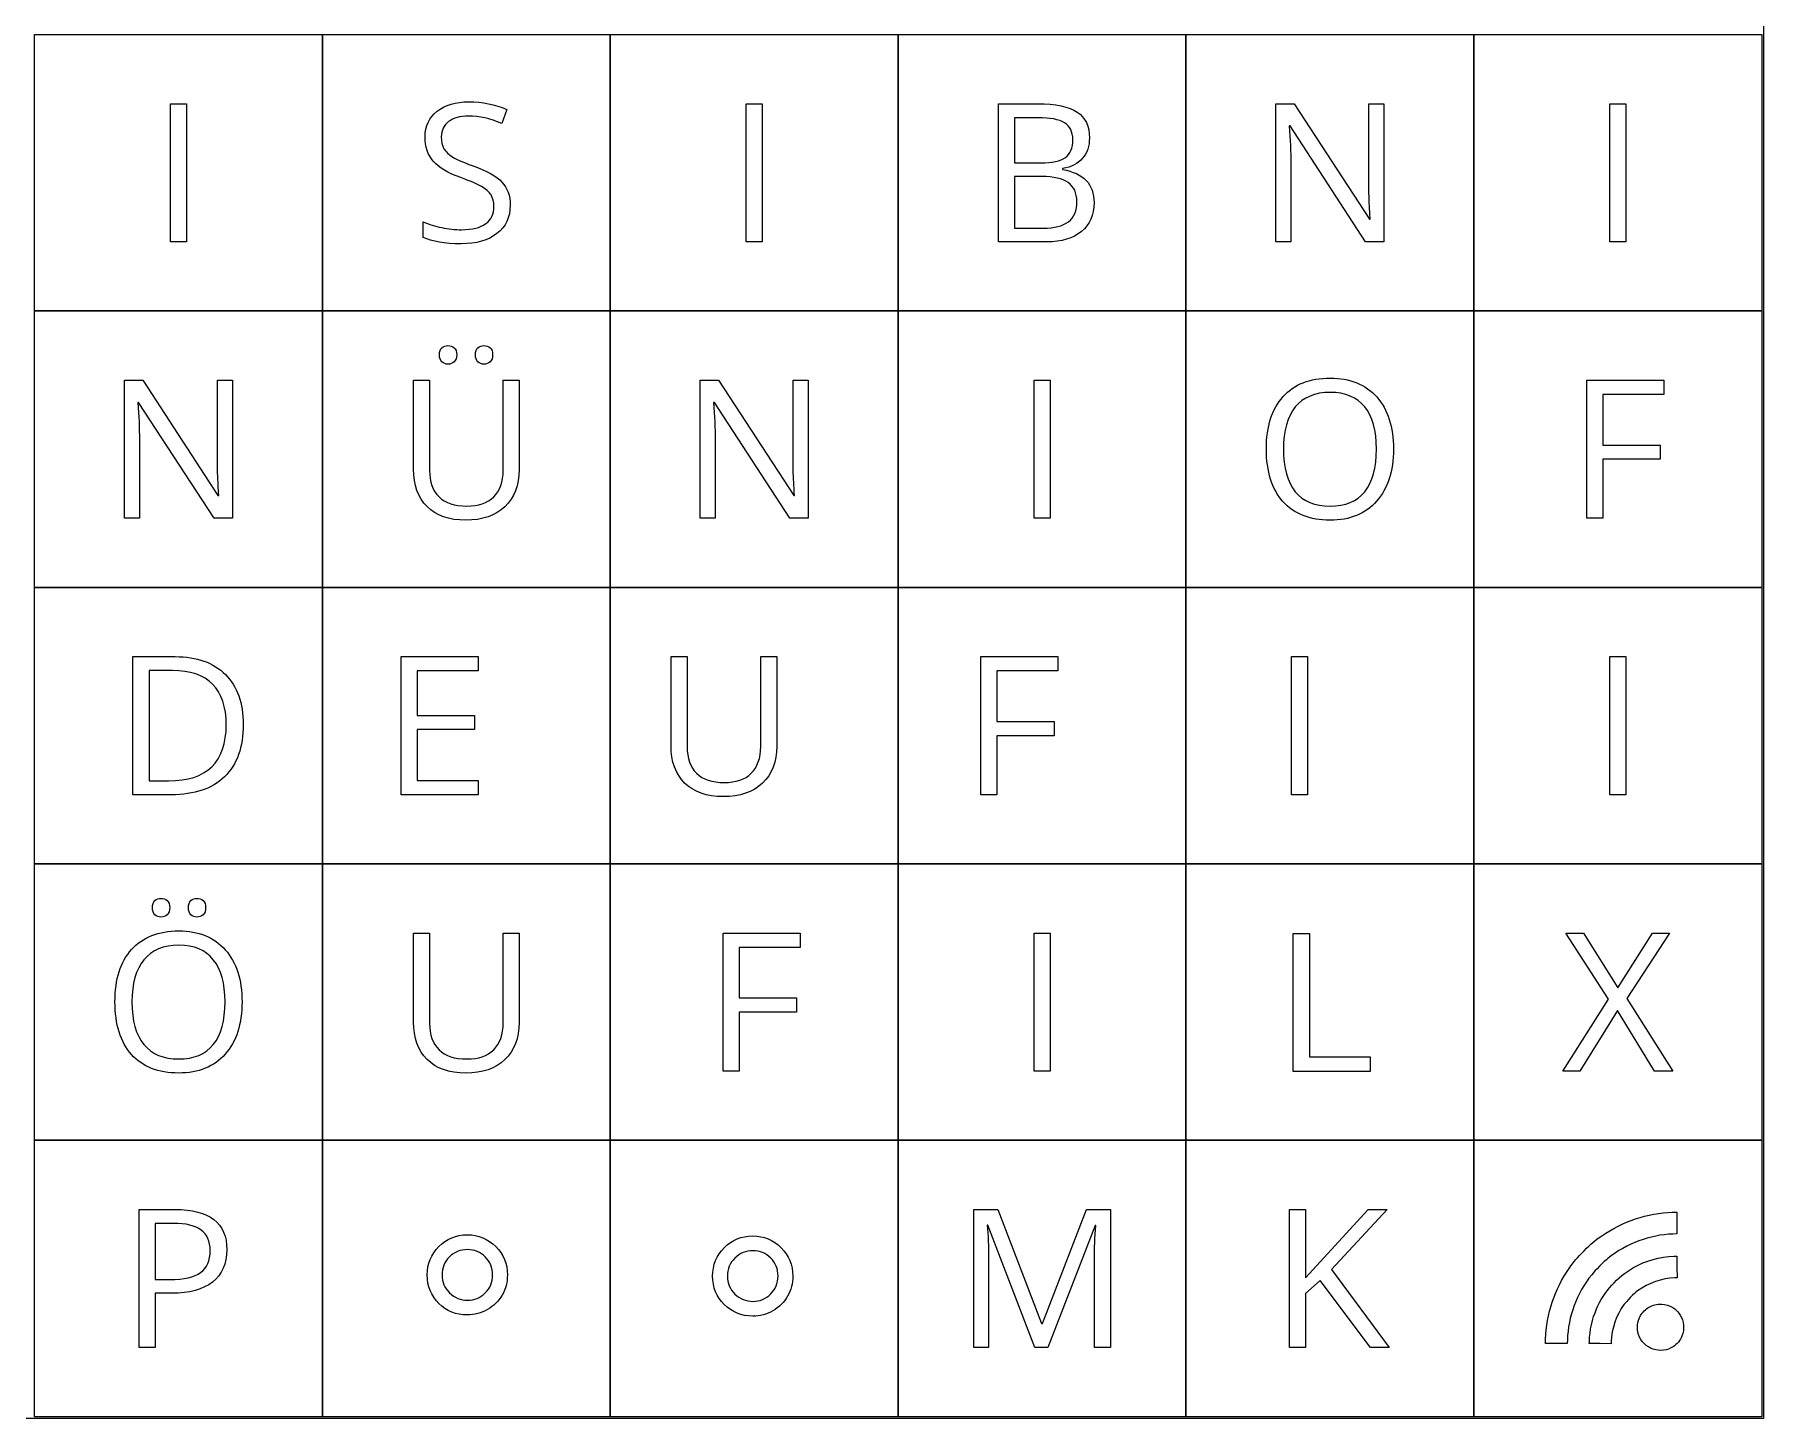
# Model space of a CAD drawing. Header units: millimetres. Extents: x 0 to 183, y 0 to 176.
# Drawn here: x 83.4 to 183.5, y 0 to 80.1 of the extents above; entities that cross this region are included whole.
import ezdxf

# ---------------------------------------------------------------- set-up
doc = ezdxf.new("R2010")
doc.units = ezdxf.units.MM
doc.layers.get('0').update_dxf_attribs({"linetype": 'CONTINUOUS'})

msp = doc.modelspace()

# ---------------------------------------------------------------- linework, layer by layer
at = {"color": 7}
for points in [[(0, 176.2), (183.460006, 176.2), (183.460006, 0.009995), (0, 0.009995)], [(91.268034, 68.106133), (91.268034, 76.098687), (92.197452, 76.098687), (92.197452, 68.106133)], [(124.588027, 68.106133), (124.588027, 76.098687), (125.517447, 76.098687), (125.517447, 68.106133)], [(174.568035, 68.106133), (174.568035, 76.098687), (175.497456, 76.098687), (175.497456, 68.106133)], [(110.926787, 70.232743)], [(106.834609, 61.570186)], [(108.9176, 61.570186)], [(141.248014, 52.107049), (141.248014, 60.0996), (142.177434, 60.0996), (142.177434, 52.107049)], [(174.16893, 52.107049), (173.239509, 52.107049), (173.239509, 60.0996), (177.695257, 60.0996), (177.695257, 59.274106), (174.16893, 59.274106), (174.16893, 56.349333), (177.482037, 56.349333), (177.482037, 55.523838), (174.16893, 55.523838)], [(155.677425, 56.114258)], [(162.046682, 56.114258)], [(109.075831, 36.107954), (104.620086, 36.107954), (104.620086, 44.100505), (109.075831, 44.100505), (109.075831, 43.275011), (105.549504, 43.275011), (105.549504, 40.700118), (108.862614, 40.700118), (108.862614, 39.880089), (105.549504, 39.880089), (105.549504, 36.938917), (109.075831, 36.938917)], [(139.093654, 36.107954), (138.164237, 36.107954), (138.164237, 44.100505), (142.619981, 44.100505), (142.619981, 43.275011), (139.093654, 43.275011), (139.093654, 40.35024), (142.406764, 40.35024), (142.406764, 39.524743), (139.093654, 39.524743)], [(156.152744, 36.107954), (156.152744, 44.100505), (157.082165, 44.100505), (157.082165, 36.107954)], [(174.568035, 36.107954), (174.568035, 44.100505), (175.497456, 44.100505), (175.497456, 36.107954)], [(94.492016, 40.147967)], [(95.476105, 40.180767)], [(90.2238, 29.571989)], [(92.306796, 29.571989)], [(124.188924, 20.108851), (123.259506, 20.108851), (123.259506, 28.101405), (127.715251, 28.101405), (127.715251, 27.275908), (124.188924, 27.275908), (124.188924, 24.351135), (127.502034, 24.351135), (127.502034, 23.52564), (124.188924, 23.52564)], [(141.248014, 20.108851), (141.248014, 28.101405), (142.177434, 28.101405), (142.177434, 20.108851)], [(156.251968, 20.091992), (156.251968, 28.084999), (157.181389, 28.084999), (157.181389, 20.933935), (160.707716, 20.933935), (160.707716, 20.091992)], [(178.217372, 20.108851), (177.162209, 20.108851), (175.013609, 23.624044), (172.826741, 20.108851), (171.842647, 20.108851), (174.499696, 24.285534), (172.023064, 28.101405), (173.050893, 28.101405), (175.03548, 24.936092), (177.036463, 28.101405), (178.026023, 28.101405), (175.549391, 24.318337)], [(89.037427, 24.116063)], [(95.406681, 24.116063)], [(161.806128, 4.109748), (160.712692, 4.109748), (157.798691, 7.985756), (156.962213, 7.242261), (156.962213, 4.109748), (156.032793, 4.109748), (156.032793, 12.102303), (156.962213, 12.102303), (156.962213, 8.138826), (160.586949, 12.102303), (161.685848, 12.102303), (158.47115, 8.630845)], [(94.526468, 9.773419)], [(106.125366, 8.313548)], [(106.982009, 8.313548)], [(122.645156, 8.245286)], [(123.501799, 8.245286)], [(178.238806, 4.160797)]]:
    msp.add_lwpolyline(points, close=True, dxfattribs=at)
at = {"color": 1}
for points in [[(83.4, 80.105471), (100.060001, 80.105471), (100.060001, 64.106384), (83.4, 64.106384)], [(100.060001, 80.105471), (116.720001, 80.105471), (116.720001, 64.106384), (100.060001, 64.106384)], [(116.719998, 80.105471), (133.379996, 80.105471), (133.379996, 64.106384), (116.719998, 64.106384)], [(133.380004, 80.105471), (150.040004, 80.105471), (150.040004, 64.106384), (133.380004, 64.106384)], [(150.039999, 80.105471), (166.699999, 80.105471), (166.699999, 64.106384), (150.039999, 64.106384)], [(166.699996, 80.105471), (183.359997, 80.105471), (183.359997, 64.106384), (166.699996, 64.106384)], [(83.4, 64.10639), (100.060001, 64.10639), (100.060001, 48.107303), (83.4, 48.107303)], [(100.060001, 64.10639), (116.720001, 64.10639), (116.720001, 48.107303), (100.060001, 48.107303)], [(116.719998, 64.10639), (133.379996, 64.10639), (133.379996, 48.107303), (116.719998, 48.107303)], [(133.380004, 64.10639), (150.040004, 64.10639), (150.040004, 48.107303), (133.380004, 48.107303)], [(150.039999, 64.10639), (166.699999, 64.10639), (166.699999, 48.107303), (150.039999, 48.107303)], [(166.699996, 64.10639), (183.359997, 64.10639), (183.359997, 48.107303), (166.699996, 48.107303)], [(83.4, 48.107308), (100.060001, 48.107308), (100.060001, 32.108218), (83.4, 32.108218)], [(100.060001, 48.107308), (116.720001, 48.107308), (116.720001, 32.108218), (100.060001, 32.108218)], [(116.719998, 48.107308), (133.379996, 48.107308), (133.379996, 32.108218), (116.719998, 32.108218)], [(133.380004, 48.107308), (150.040004, 48.107308), (150.040004, 32.108218), (133.380004, 32.108218)], [(150.039999, 48.107308), (166.699999, 48.107308), (166.699999, 32.108218), (150.039999, 32.108218)], [(166.699996, 48.107308), (183.359997, 48.107308), (183.359997, 32.108218), (166.699996, 32.108218)], [(83.4, 32.108213), (100.060001, 32.108213), (100.060001, 16.109126), (83.4, 16.109126)], [(100.060001, 32.108213), (116.720001, 32.108213), (116.720001, 16.109126), (100.060001, 16.109126)], [(116.719998, 32.108213), (133.379996, 32.108213), (133.379996, 16.109126), (116.719998, 16.109126)], [(133.380004, 32.108213), (150.040004, 32.108213), (150.040004, 16.109126), (133.380004, 16.109126)], [(150.039999, 32.108213), (166.699999, 32.108213), (166.699999, 16.109126), (150.039999, 16.109126)], [(166.699996, 32.108213), (183.359997, 32.108213), (183.359997, 16.109126), (166.699996, 16.109126)], [(83.4, 16.109131), (100.060001, 16.109131), (100.060001, 0.110042), (83.4, 0.110042)], [(100.060001, 16.109131), (116.720001, 16.109131), (116.720001, 0.110042), (100.060001, 0.110042)], [(116.719998, 16.109131), (133.379996, 16.109131), (133.379996, 0.110042), (116.719998, 0.110042)], [(133.380004, 16.109131), (150.040004, 16.109131), (150.040004, 0.110042), (133.380004, 0.110042)], [(150.039999, 16.109131), (166.699999, 16.109131), (166.699999, 0.110042), (150.039999, 0.110042)], [(166.699996, 16.109131), (183.359997, 16.109131), (183.359997, 0.110042), (166.699996, 0.110042)]]:
    msp.add_lwpolyline(points, close=True, dxfattribs=at)
at = {"color": 7}
for points in [[(139.181425, 76.098687), (141.439366, 76.098687)], [(141.969681, 68.106133), (139.181425, 68.106133), (139.181425, 76.098687)], [(156.106601, 72.649095), (156.106601, 68.106133), (155.248253, 68.106133), (155.248253, 76.098687), (156.29795, 76.098687), (160.655286, 69.41818), (160.699024, 69.41818)], [(160.622483, 71.51199), (160.622483, 76.098687), (161.491763, 76.098687), (161.491763, 68.106133)], [(110.7245, 75.776142), (110.434739, 74.967049)], [(141.477638, 75.295058), (140.110842, 75.295058), (140.110842, 72.676432)], [(161.491763, 68.106133), (160.431133, 68.106133), (156.062863, 74.813974), (156.019124, 74.813974)], [(140.110842, 72.676432), (141.64165, 72.676432)], [(142.899101, 72.34842), (142.899101, 72.293751)], [(140.110842, 71.889204), (140.110842, 68.89883), (141.778331, 68.89883)], [(141.70179, 71.889204), (140.110842, 71.889204)], [(105.896989, 68.363075), (105.896989, 69.259642)], [(89.466597, 56.65001), (89.466597, 52.107049), (88.608252, 52.107049), (88.608252, 60.0996), (89.657949, 60.0996), (94.015287, 53.419096), (94.059026, 53.419096)], [(93.982484, 55.512903), (93.982484, 60.0996), (94.851765, 60.0996), (94.851765, 52.107049)], [(105.331136, 54.949817), (105.331136, 60.0996), (106.260556, 60.0996), (106.260556, 54.884216)], [(110.519483, 54.895148), (110.519483, 60.0996), (111.4489, 60.0996)], [(111.4489, 60.0996), (111.4489, 54.927949)], [(122.786595, 56.65001), (122.786595, 52.107049), (121.92825, 52.107049), (121.92825, 60.0996), (122.977947, 60.0996), (127.335283, 53.419096), (127.379018, 53.419096)], [(127.30248, 55.512903), (127.30248, 60.0996), (128.17176, 60.0996), (128.17176, 52.107049)], [(94.851765, 52.107049), (93.791132, 52.107049), (89.422862, 58.81489), (89.379123, 58.81489)], [(128.17176, 52.107049), (127.111128, 52.107049), (122.742857, 58.81489), (122.699121, 58.81489)], [(91.310121, 36.107954), (89.095916, 36.107954), (89.095916, 44.100506), (91.545209, 44.100506)], [(120.235866, 38.950722), (120.235866, 44.100506), (121.165287, 44.100506), (121.165287, 38.885118)], [(125.424213, 38.896053), (125.424213, 44.100506), (126.353631, 44.100505)], [(126.353631, 44.100505), (126.353631, 38.928854)], [(91.375725, 43.296879), (90.025334, 43.296879), (90.025334, 36.911583), (91.157039, 36.911583)], [(105.331136, 22.951619), (105.331136, 28.101405), (106.260556, 28.101405), (106.260556, 22.886018)], [(110.519483, 22.896951), (110.519483, 28.101405), (111.4489, 28.101405)], [(111.4489, 28.101405), (111.4489, 22.929751)], [(91.328171, 7.253196), (90.387818, 7.253196), (90.387818, 4.109748), (89.458398, 4.109748), (89.458398, 12.102303), (91.530456, 12.102303)], [(138.612838, 9.193931), (138.612838, 4.109748), (137.754492, 4.109748), (137.754492, 12.102303), (139.154088, 12.102303), (141.685388, 5.509264), (141.729124, 5.509264), (144.282295, 12.102303), (145.670958, 12.102303), (145.670958, 4.109748), (144.74154, 4.109748), (144.74154, 9.259532)], [(91.42658, 11.298673), (90.387818, 11.298673), (90.387818, 8.051357)], [(141.291752, 4.109748), (138.580032, 11.194803), (138.536296, 11.194803)], [(144.818076, 11.183868), (144.774341, 11.183868), (142.040756, 4.109748), (141.291752, 4.109748)], [(178.184379, 11.940486), (178.455399, 11.947048), (178.453283, 11.315993), (178.451166, 10.684938), (178.225913, 10.678323)], [(178.275501, 9.404148), (178.451333, 9.408857), (178.455249, 8.778191), (178.459164, 8.147525), (178.335546, 8.143636)], [(90.387818, 8.051357), (91.224293, 8.051357)], [(171.477628, 4.340724), (170.846589, 4.339401), (170.853124, 4.609818)], [(172.115041, 4.567371), (172.108426, 4.342031), (171.477628, 4.340724)], [(174.014625, 4.338052), (173.383265, 4.341544), (173.386599, 4.481482)], [(174.649948, 4.458173), (174.645979, 4.334615), (174.014622, 4.338107), (174.014625, 4.338052)]]:
    msp.add_lwpolyline(points, dxfattribs=at)
for points in [[(106.695195, 75.666805), (107.158084, 76.031262), (107.770407, 76.21349), (108.532165, 76.21349)], [(108.532165, 76.21349), (109.326729, 76.21349), (110.057507, 76.067707), (110.7245, 75.776142)], [(141.439366, 76.098687), (142.499997, 76.098687), (143.267224, 75.940148), (143.741045, 75.62307)], [(106.000865, 74.196219), (106.000865, 74.812152), (106.232308, 75.302347), (106.695195, 75.666805)], [(107.356722, 75.06545), (107.079719, 74.854065), (106.941218, 74.560678), (106.941218, 74.185287)], [(108.510298, 75.382529), (108.018252, 75.382529), (107.633727, 75.276836), (107.356722, 75.06545)], [(110.434739, 74.967049), (109.775036, 75.244036), (109.133555, 75.382529), (108.510298, 75.382529)], [(143.008445, 74.99438), (142.687703, 75.194832), (142.177434, 75.295058), (141.477638, 75.295058)], [(143.741045, 75.62307), (144.214866, 75.305993), (144.451776, 74.804864), (144.451776, 74.119683)], [(106.476509, 72.769369), (106.159413, 73.133826), (106.000865, 73.609442), (106.000865, 74.196219)], [(106.941218, 74.185287), (106.941218, 73.908298), (106.992245, 73.680511), (107.0943, 73.501926)], [(143.489556, 74.026748), (143.489556, 74.475028), (143.329186, 74.797572), (143.008445, 74.99438)], [(144.451776, 74.119683), (144.451776, 73.645889), (144.318742, 73.254096), (144.052674, 72.944306)], [(156.019124, 74.813974), (156.077442, 74.026747), (156.106601, 73.30512), (156.106601, 72.649095)], [(107.0943, 73.501926), (107.196352, 73.326987), (107.367656, 73.164804), (107.608214, 73.015376)], [(143.05765, 72.982576), (143.345587, 73.190316), (143.489556, 73.538373), (143.489556, 74.026748)], [(108.072923, 71.8236), (107.329387, 72.089654), (106.797249, 72.404911), (106.476509, 72.769369)], [(107.608214, 73.015376), (107.852414, 72.869594), (108.224182, 72.707411), (108.723517, 72.528826)], [(108.723517, 72.528826), (109.561816, 72.22997), (110.137691, 71.909247), (110.451143, 71.566658)], [(141.64165, 72.676432), (142.297711, 72.676432), (142.769711, 72.77848), (143.05765, 72.982576)], [(144.052674, 72.944306), (143.790249, 72.638162), (143.405725, 72.439533), (142.899101, 72.34842)], [(142.899101, 72.293751), (144.112812, 72.086011), (144.719667, 71.448211), (144.719667, 70.380351)], [(109.259299, 71.315185), (109.00052, 71.464611), (108.605062, 71.634083), (108.072923, 71.8236)], [(109.81695, 70.823166), (109.707607, 71.001749), (109.521723, 71.165755), (109.259299, 71.315185)], [(110.451143, 71.566658), (110.768239, 71.224067), (110.926787, 70.779428), (110.926787, 70.232743)], [(143.221662, 71.539324), (142.889988, 71.772577), (142.383364, 71.889204), (141.70179, 71.889204)], [(143.724646, 70.445952), (143.724646, 70.941613), (143.556985, 71.306071), (143.221662, 71.539324)], [(160.649819, 70.363949), (160.624307, 70.899701), (160.615194, 71.282381), (160.622483, 71.51199)], [(109.516254, 69.161238), (109.829708, 69.398136), (109.986434, 69.726147), (109.986434, 70.145274)], [(109.986434, 70.145274), (109.986434, 70.422263), (109.92994, 70.648227), (109.81695, 70.823166)], [(110.926787, 70.232743), (110.926787, 69.529341), (110.671652, 68.980833), (110.161382, 68.587219)], [(143.232598, 69.270577), (143.56063, 69.522053), (143.724646, 69.913845), (143.724646, 70.445952)], [(144.719667, 70.380351), (144.719667, 69.666013), (144.47729, 69.108393), (143.992537, 68.707491)], [(160.699024, 69.41818), (160.691739, 69.516584), (160.675338, 69.831841), (160.649819, 70.363949)], [(105.896989, 69.259642), (106.225018, 69.121149), (106.582206, 69.011811), (106.968552, 68.93163)], [(108.116658, 68.811361), (108.736272, 68.811361), (109.202804, 68.927987), (109.516254, 69.161238)], [(141.778331, 68.89883), (142.423456, 68.89883), (142.908211, 69.022746), (143.232598, 69.270577)], [(108.083855, 67.996796), (107.136213, 67.996796), (106.407258, 68.118889), (105.896989, 68.363075)], [(106.968552, 68.93163), (107.3549, 68.851451), (107.737602, 68.811361), (108.116658, 68.811361)], [(110.161382, 68.587219), (109.651112, 68.193604), (108.958603, 67.996796), (108.083855, 67.996796)], [(143.992537, 68.707491), (143.511425, 68.306586), (142.83714, 68.106133), (141.969681, 68.106133)], [(106.976754, 61.980203), (107.075163, 62.064027), (107.191796, 62.105938), (107.326652, 62.105938)], [(107.326652, 62.105938), (107.465155, 62.105938), (107.58361, 62.064027), (107.682019, 61.980203)], [(109.059747, 61.980203), (109.158156, 62.064027), (109.274789, 62.105938), (109.409645, 62.105938)], [(109.409645, 62.105938), (109.544504, 62.105938), (109.661137, 62.064027), (109.759546, 61.980203)], [(106.834609, 61.570186), (106.834609, 61.759704), (106.881991, 61.896376), (106.976754, 61.980203)], [(106.976754, 61.160175), (106.881991, 61.251287), (106.834609, 61.387957), (106.834609, 61.570186)], [(107.326652, 61.028968), (107.191796, 61.028968), (107.075163, 61.072703), (106.976754, 61.160175)], [(107.682019, 61.160175), (107.58361, 61.072703), (107.465155, 61.028968), (107.326652, 61.028968)], [(107.682019, 61.980203), (107.784073, 61.896376), (107.835099, 61.759704), (107.835099, 61.570186)], [(107.835099, 61.570186), (107.835099, 61.387957), (107.784073, 61.251287), (107.682019, 61.160175)], [(108.9176, 61.570186), (108.9176, 61.759704), (108.964982, 61.896376), (109.059747, 61.980203)], [(109.059747, 61.160175), (108.964982, 61.251287), (108.9176, 61.387957), (108.9176, 61.570186)], [(109.409645, 61.028968), (109.274789, 61.028968), (109.158156, 61.072703), (109.059747, 61.160175)], [(109.759546, 61.160175), (109.661137, 61.072703), (109.544504, 61.028968), (109.409645, 61.028968)], [(109.759546, 61.980203), (109.8616, 61.896376), (109.912626, 61.759704), (109.912626, 61.570186)], [(109.912626, 61.570186), (109.912626, 61.387957), (109.8616, 61.251287), (109.759546, 61.160175)], [(155.655558, 59.148368), (156.297038, 59.86635), (157.208233, 60.225341), (158.389143, 60.225341)], [(158.389143, 60.225341), (159.537251, 60.225341), (160.433867, 59.860883), (161.078992, 59.131966)], [(154.693334, 56.125194), (154.693334, 57.426307), (155.014075, 58.434032), (155.655558, 59.148368)], [(158.389143, 59.394375), (157.503462, 59.394375), (156.829178, 59.113743), (156.366289, 58.552481)], [(160.384659, 58.557945), (159.936353, 59.115565), (159.271181, 59.394375), (158.389143, 59.394375)], [(161.078992, 59.131966), (161.724119, 58.403051), (162.046682, 57.397149), (162.046682, 56.114258)], [(89.379123, 58.81489), (89.437439, 58.027661), (89.466597, 57.306034), (89.466597, 56.65001)], [(122.699121, 58.81489), (122.757437, 58.027661), (122.786595, 57.306034), (122.786595, 56.65001)], [(156.366289, 58.552481), (155.907047, 57.994859), (155.677425, 57.182118), (155.677425, 56.114258)], [(161.062593, 56.114258), (161.062593, 57.189407), (160.836615, 58.003969), (160.384659, 58.557945)], [(155.650091, 53.074683), (155.012253, 53.796309), (154.693334, 54.813146), (154.693334, 56.125194)], [(155.677425, 56.114258), (155.677425, 55.03182), (155.907047, 54.209968), (156.366289, 53.648704)], [(160.384659, 53.648704), (160.836615, 54.206324), (161.062593, 55.028176), (161.062593, 56.114258)], [(162.046682, 56.114258), (162.046682, 54.835012), (161.722297, 53.829109), (161.073526, 53.09655)], [(94.009819, 54.36486), (93.984306, 54.900615), (93.975194, 55.283296), (93.982484, 55.512903)], [(127.329816, 54.36486), (127.304302, 54.900615), (127.295189, 55.283296), (127.30248, 55.512903)], [(94.059026, 53.419096), (94.051741, 53.517498), (94.035338, 53.832753), (94.009819, 54.36486)], [(106.118409, 52.784937), (105.59356, 53.309758), (105.331136, 54.031384), (105.331136, 54.949817)], [(106.260556, 54.884216), (106.260556, 54.217258), (106.442794, 53.705194), (106.80727, 53.348024)], [(109.972763, 53.348024), (110.337243, 53.70884), (110.519483, 54.224548), (110.519483, 54.895148)], [(111.4489, 54.927949), (111.4489, 54.016805), (111.173719, 53.300646), (110.623358, 52.779471)], [(127.379018, 53.419096), (127.371733, 53.517498), (127.355333, 53.832753), (127.329816, 54.36486)], [(106.80727, 53.348024), (107.171749, 52.990857), (107.707533, 52.812274), (108.414622, 52.812274)], [(108.414622, 52.812274), (109.088907, 52.812274), (109.608288, 52.990857), (109.972763, 53.348024)], [(158.37821, 51.997712), (157.200945, 51.997712), (156.291572, 52.356702), (155.650091, 53.074683)], [(156.366289, 53.648704), (156.829178, 53.091084), (157.499818, 52.812274), (158.37821, 52.812274)], [(158.37821, 52.812274), (159.263891, 52.812274), (159.932707, 53.091084), (160.384659, 53.648704)], [(161.073526, 53.09655), (160.428401, 52.363992), (159.529963, 51.997712), (158.37821, 51.997712)], [(108.354482, 51.997712), (107.392261, 51.997712), (106.646903, 52.260121), (106.118409, 52.784937)], [(110.623358, 52.779471), (110.072996, 52.258298), (109.316704, 51.997712), (108.354482, 51.997712)], [(91.545209, 44.100506), (92.788079, 44.100506), (93.753945, 43.756094), (94.442809, 43.067271)], [(93.704741, 42.504184), (93.183538, 43.032647), (92.407199, 43.296879), (91.375725, 43.296879)], [(94.442809, 43.067271), (95.131673, 42.378445), (95.476105, 41.416278), (95.476105, 40.180767)], [(94.492016, 40.147967), (94.492016, 41.190314), (94.229591, 41.97572), (93.704741, 42.504184)], [(93.655539, 37.726145), (94.213191, 38.272831), (94.492016, 39.080105), (94.492016, 40.147967)], [(95.476105, 40.180767), (95.476105, 38.861431), (95.117095, 37.851883), (94.399074, 37.152124)], [(121.023139, 36.785845), (120.498291, 37.310662), (120.235866, 38.032288), (120.235866, 38.950722)], [(121.165287, 38.885118), (121.165287, 38.218162), (121.347525, 37.7061), (121.712, 37.348932)], [(124.877494, 37.348932), (125.241973, 37.709744), (125.424213, 38.225451), (125.424213, 38.896053)], [(126.353631, 38.928854), (126.353631, 38.017712), (126.07845, 37.301553), (125.528089, 36.780379)], [(91.157039, 36.911583), (92.265054, 36.911583), (93.097887, 37.183104), (93.655539, 37.726145)], [(94.399074, 37.152124), (93.684695, 36.45601), (92.655044, 36.107954), (91.310121, 36.107954)], [(121.712, 37.348932), (122.07648, 36.991763), (122.612264, 36.813179), (123.319352, 36.813179)], [(123.319352, 36.813179), (123.993637, 36.813179), (124.513018, 36.991763), (124.877494, 37.348932)], [(123.259212, 35.998615), (122.296992, 35.998615), (121.551634, 36.261025), (121.023139, 36.785845)], [(125.528089, 36.780379), (124.977727, 36.259203), (124.221435, 35.998615), (123.259212, 35.998615)], [(90.365948, 29.982005), (90.464359, 30.065831), (90.580992, 30.107743), (90.715849, 30.107743)], [(90.715849, 30.107743), (90.854349, 30.107743), (90.972805, 30.065831), (91.071216, 29.982005)], [(92.448941, 29.982005), (92.54735, 30.065831), (92.663984, 30.107743), (92.798842, 30.107743)], [(92.798842, 30.107743), (92.933698, 30.107743), (93.050331, 30.065831), (93.14874, 29.982005)], [(90.2238, 29.571989), (90.2238, 29.761508), (90.271183, 29.89818), (90.365948, 29.982005)], [(90.365948, 29.161977), (90.271183, 29.253091), (90.2238, 29.389761), (90.2238, 29.571989)], [(90.715849, 29.03077), (90.580992, 29.03077), (90.464359, 29.074506), (90.365948, 29.161977)], [(91.071216, 29.161977), (90.972805, 29.074506), (90.854349, 29.03077), (90.715849, 29.03077)], [(91.071216, 29.982005), (91.173267, 29.89818), (91.224293, 29.761508), (91.224293, 29.571989)], [(91.224293, 29.571989), (91.224293, 29.389761), (91.173267, 29.253091), (91.071216, 29.161977)], [(92.306796, 29.571989), (92.306796, 29.761508), (92.354178, 29.89818), (92.448941, 29.982005)], [(92.448941, 29.161977), (92.354178, 29.253091), (92.306796, 29.389761), (92.306796, 29.571989)], [(92.798842, 29.03077), (92.663984, 29.03077), (92.54735, 29.074506), (92.448941, 29.161977)], [(93.14874, 29.161977), (93.050331, 29.074506), (92.933698, 29.03077), (92.798842, 29.03077)], [(93.14874, 29.982005), (93.250793, 29.89818), (93.30182, 29.761508), (93.30182, 29.571989)], [(93.30182, 29.571989), (93.30182, 29.389761), (93.250793, 29.253091), (93.14874, 29.161977)], [(89.015557, 27.15017), (89.657039, 27.868152), (90.568235, 28.227143), (91.749144, 28.227143)], [(91.749144, 28.227143), (92.897249, 28.227143), (93.793866, 27.862685), (94.438994, 27.133769)], [(88.053333, 24.126996), (88.053333, 25.428109), (88.374074, 26.435834), (89.015557, 27.15017)], [(91.749144, 27.39618), (90.863462, 27.39618), (90.189177, 27.115548), (89.726288, 26.554283)], [(93.744661, 26.55975), (93.296353, 27.11737), (92.631181, 27.39618), (91.749144, 27.39618)], [(94.438994, 27.133769), (95.084119, 26.404854), (95.406681, 25.398952), (95.406681, 24.116063)], [(89.726288, 26.554283), (89.267048, 25.996663), (89.037427, 25.183923), (89.037427, 24.116063)], [(94.42259, 24.116063), (94.42259, 25.19121), (94.196613, 26.005772), (93.744661, 26.55975)], [(89.010088, 21.076485), (88.372252, 21.798111), (88.053333, 22.814948), (88.053333, 24.126996)], [(89.037427, 24.116063), (89.037427, 23.033623), (89.267048, 22.211771), (89.726288, 21.650506)], [(93.744661, 21.650506), (94.196613, 22.208126), (94.42259, 23.029979), (94.42259, 24.116063)], [(95.406681, 24.116063), (95.406681, 22.836815), (95.082296, 21.830912), (94.433528, 21.098353)], [(106.118409, 20.78674), (105.59356, 21.31156), (105.331136, 22.033187), (105.331136, 22.951619)], [(106.260556, 22.886018), (106.260556, 22.219062), (106.442794, 21.706999), (106.80727, 21.349829)], [(109.972763, 21.349829), (110.337243, 21.710643), (110.519483, 22.22635), (110.519483, 22.896951)], [(111.4489, 22.929751), (111.4489, 22.018607), (111.173719, 21.302449), (110.623358, 20.781276)], [(91.738209, 19.999514), (90.560946, 19.999514), (89.651572, 20.358505), (89.010088, 21.076485)], [(89.726288, 21.650506), (90.189177, 21.092887), (90.859817, 20.814077), (91.738209, 20.814077)], [(91.738209, 20.814077), (92.623891, 20.814077), (93.292709, 21.092887), (93.744661, 21.650506)], [(94.433528, 21.098353), (93.788399, 20.365794), (92.88996, 19.999514), (91.738209, 19.999514)], [(106.80727, 21.349829), (107.171749, 20.992661), (107.707533, 20.814077), (108.414622, 20.814077)], [(108.414622, 20.814077), (109.088907, 20.814077), (109.608288, 20.992661), (109.972763, 21.349829)], [(108.354482, 19.999514), (107.392261, 19.999514), (106.646903, 20.261923), (106.118409, 20.78674)], [(110.623358, 20.781276), (110.072996, 20.260102), (109.316704, 19.999514), (108.354482, 19.999514)], [(91.530456, 12.102303), (93.527797, 12.102303), (94.526468, 11.326008), (94.526468, 9.773419)], [(93.044865, 10.910524), (92.69861, 11.16929), (92.159182, 11.298673), (91.42658, 11.298673)], [(138.536296, 11.194803), (138.587324, 10.633537), (138.612838, 9.96658), (138.612838, 9.193931)], [(144.74154, 9.259532), (144.74154, 9.849955), (144.767052, 10.4914), (144.818076, 11.183868)], [(174.103432, 10.579557), (175.293158, 11.41419), (176.768527, 11.906201), (178.184379, 11.940486)], [(93.564244, 9.729683), (93.564244, 10.258148), (93.391118, 10.651761), (93.044865, 10.910524)], [(106.795783, 9.959792), (107.247693, 10.411704), (107.796442, 10.637661), (108.442031, 10.637661)], [(108.442031, 10.637661), (109.087617, 10.637661), (109.636365, 10.411704), (110.088275, 9.959792)], [(123.315573, 9.89153), (123.767483, 10.343442), (124.316232, 10.569398), (124.96182, 10.569398)], [(124.96182, 10.569398), (125.607406, 10.569398), (126.156154, 10.343442), (126.608064, 9.89153)], [(173.08272, 9.710877), (173.499097, 10.127251), (173.688637, 10.288565), (174.103432, 10.579557)], [(178.225913, 10.678323), (176.884079, 10.638889), (175.554772, 10.142687), (174.463263, 9.273804)], [(93.012059, 8.450439), (93.380183, 8.716491), (93.564244, 9.142906), (93.564244, 9.729683)], [(94.526468, 9.773419), (94.526468, 8.964323), (94.249465, 8.341101), (93.695459, 7.903751)], [(106.125366, 8.313548), (106.125366, 8.959134), (106.348838, 9.507882), (106.795783, 9.959792)], [(107.406606, 9.356417), (107.123541, 9.073352), (106.982009, 8.725729), (106.982009, 8.313548)], [(108.456927, 9.781014), (108.044746, 9.781014), (107.694639, 9.639482), (107.406606, 9.356417)], [(109.484899, 9.356417), (109.206802, 9.639482), (108.864144, 9.781014), (108.456927, 9.781014)], [(109.909497, 8.313548), (109.909497, 8.730697), (109.767964, 9.078319), (109.484899, 9.356417)], [(110.088275, 9.959792), (110.540185, 9.512847), (110.76614, 8.964099), (110.76614, 8.313548)], [(122.645156, 8.245286), (122.645156, 8.890872), (122.868628, 9.43962), (123.315573, 9.89153)], [(123.926396, 9.288154), (123.643331, 9.005089), (123.501799, 8.657466), (123.501799, 8.245286)], [(124.976716, 9.712752), (124.564535, 9.712752), (124.214429, 9.571219), (123.926396, 9.288154)], [(126.004689, 9.288154), (125.726592, 9.571219), (125.383934, 9.712752), (124.976716, 9.712752)], [(126.429287, 8.245286), (126.429287, 8.662434), (126.287754, 9.010057), (126.004689, 9.288154)], [(126.608064, 9.89153), (127.059974, 9.444585), (127.285929, 8.895837), (127.285929, 8.245286)], [(172.21404, 8.690164), (172.505031, 9.10496), (172.666343, 9.294499), (173.08272, 9.710877)], [(174.463263, 9.273804), (174.251004, 9.104838), (173.688528, 8.542363), (173.519563, 8.330106)], [(175.937159, 8.73935), (176.630015, 9.137252), (177.495377, 9.383277), (178.275501, 9.404148)], [(91.224293, 8.051357), (92.048015, 8.051357), (92.643937, 8.184384), (93.012059, 8.450439)], [(106.795783, 6.667301), (106.348838, 7.114245), (106.125366, 7.662994), (106.125366, 8.313548)], [(106.982009, 8.313548), (106.982009, 7.90633), (107.126025, 7.561189), (107.414058, 7.278124)], [(109.477452, 7.270676), (109.765482, 7.553741), (109.909497, 7.901365), (109.909497, 8.313548)], [(110.76614, 8.313548), (110.76614, 7.8964), (110.664336, 7.509048), (110.46073, 7.151492)], [(123.315573, 6.599038), (122.868628, 7.045983), (122.645156, 7.594732), (122.645156, 8.245286)], [(123.501799, 8.245286), (123.501799, 7.838068), (123.645815, 7.492926), (123.933848, 7.209861)], [(125.997241, 7.202413), (126.285271, 7.485478), (126.429287, 7.833102), (126.429287, 8.245286)], [(127.285929, 8.245286), (127.285929, 7.828137), (127.184126, 7.440785), (126.98052, 7.083229)], [(170.853124, 4.609818), (170.887406, 6.025575), (171.379232, 7.500193), (172.21404, 8.690164)], [(173.519563, 8.330106), (172.65047, 7.238332), (172.154488, 5.909584), (172.115041, 4.567371)], [(173.798566, 6.34417), (174.238473, 7.351701), (174.993678, 8.197518), (175.937159, 8.73935)], [(178.335546, 8.143636), (177.579906, 8.119744), (176.825013, 7.856867), (176.178924, 7.39264)], [(93.695459, 7.903751), (93.145096, 7.470048), (92.356, 7.253196), (91.328171, 7.253196)], [(107.414058, 7.278124), (107.707053, 6.995059), (108.054676, 6.853526), (108.456927, 6.853526)], [(108.456927, 6.853526), (108.854212, 6.853526), (109.194387, 6.992576), (109.477452, 7.270676)], [(110.46073, 7.151492), (110.257121, 6.798901), (109.974056, 6.518319), (109.611535, 6.309745)], [(123.933848, 7.209861), (124.226843, 6.926796), (124.574466, 6.785264), (124.976716, 6.785264)], [(124.976716, 6.785264), (125.374001, 6.785264), (125.714176, 6.924314), (125.997241, 7.202413)], [(126.98052, 7.083229), (126.776911, 6.730639), (126.493846, 6.450056), (126.131325, 6.241482)], [(176.178924, 7.39264), (176.018679, 7.277501), (175.513346, 6.772507), (175.400742, 6.614992)], [(108.442031, 5.996883), (107.796442, 5.996883), (107.247693, 6.220356), (106.795783, 6.667301)], [(109.611535, 6.309745), (109.249014, 6.101171), (108.859179, 5.996883), (108.442031, 5.996883)], [(124.96182, 5.928621), (124.316232, 5.928621), (123.767483, 6.152093), (123.315573, 6.599038)], [(126.131325, 6.241482), (125.768804, 6.032908), (125.378969, 5.928621), (124.96182, 5.928621)], [(173.386599, 4.481482), (173.40094, 5.082378), (173.558274, 5.793818), (173.798566, 6.34417)], [(175.400742, 6.614992), (174.934761, 5.96308), (174.67425, 5.214706), (174.649948, 4.458173)], [(176.350205, 5.971555), (176.425069, 6.109797), (176.683816, 6.368544), (176.822055, 6.443407)], [(176.822055, 6.443407), (177.076566, 6.581232), (177.282851, 6.631846), (177.556044, 6.623507)], [(177.556044, 6.623507), (177.780884, 6.616654), (178.035188, 6.541774), (178.213557, 6.429937)], [(178.213557, 6.429937), (178.354072, 6.341839), (178.561836, 6.134162), (178.649154, 5.994523)], [(176.236011, 4.865014), (176.1133, 5.227295), (176.152416, 5.606321), (176.350205, 5.971555)], [(178.649154, 5.994523), (178.867938, 5.644649), (178.906331, 5.162702), (178.746629, 4.77086)], [(176.562038, 4.342047), (176.393986, 4.510102), (176.311306, 4.642727), (176.236011, 4.865014)], [(177.081164, 4.016247), (176.861004, 4.092555), (176.728157, 4.175931), (176.562038, 4.342047)], [(178.238809, 4.160802), (177.900521, 3.941923), (177.455814, 3.886392), (177.081164, 4.016247)], [(178.746629, 4.77086), (178.651151, 4.536595), (178.454502, 4.300359), (178.238806, 4.160797)]]:
    msp.add_open_spline(points, degree=3, dxfattribs=at)

doc.saveas('drawing.dxf')
